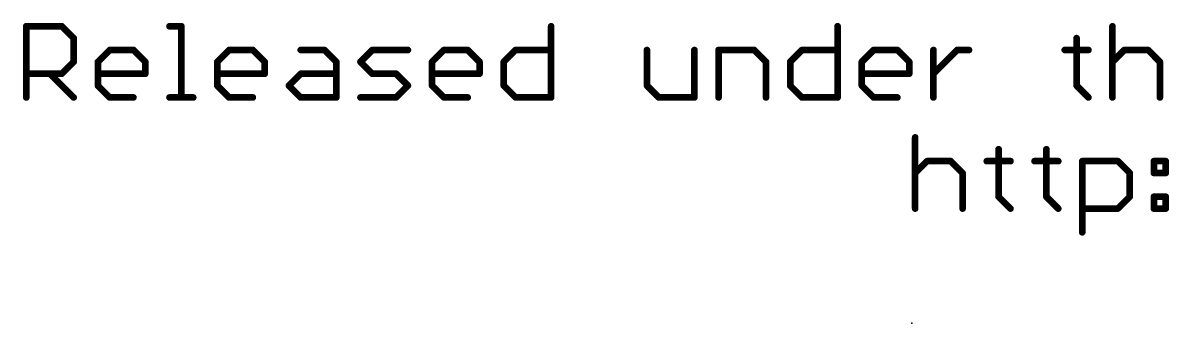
# Model space of a CAD drawing. Extents: x -128 to 56, y -3 to 18.
# Drawn here: x -127.74 to -101.54, y 0 to 6.86 of the extents above; entities that cross this region are included whole.
import ezdxf

# ---------------------------------------------------------------- set-up
doc = ezdxf.new("R2010")
doc.units = 0
doc.layers.add('23', color=53, linetype='CONTINUOUS')
doc.layers.add('27', color=253, linetype='CONTINUOUS')

msp = doc.modelspace()

# ---------------------------------------------------------------- linework, layer by layer
at = {"layer": '23'}
msp.add_point((-107.4221, 0), dxfattribs=at)
at = {"layer": '27', "const_width": 0.1524}
for points in [[(-127.6659, 5.1562), (-127.6659, 6.7832)], [(-127.6659, 6.7832), (-126.8524, 6.7832)], [(-126.8524, 6.7832), (-126.5813, 6.512)], [(-124.3916, 6.7832), (-124.1204, 6.7832)], [(-124.1204, 6.7832), (-124.1204, 5.1562)], [(-115.6669, 6.7832), (-115.6669, 5.1562)], [(-109.1183, 6.7832), (-109.1183, 5.1562)], [(-102.8357, 6.7832), (-102.8357, 5.1562)], [(-126.5813, 6.512), (-126.5813, 5.9697)], [(-103.656, 6.512), (-103.656, 5.4274)], [(-126.0288, 5.9697), (-125.7576, 6.2409)], [(-125.7576, 6.2409), (-125.2153, 6.2409)], [(-125.2153, 6.2409), (-124.9441, 5.9697)], [(-123.3002, 5.9697), (-123.029, 6.2409)], [(-123.029, 6.2409), (-122.4867, 6.2409)], [(-122.4867, 6.2409), (-122.2155, 5.9697)], [(-121.3919, 6.2409), (-120.8495, 6.2409)], [(-120.8495, 6.2409), (-120.5784, 5.9697)], [(-120.0259, 5.9697), (-119.7547, 6.2409)], [(-119.7547, 6.2409), (-118.9412, 6.2409)], [(-118.3887, 5.9697), (-118.1175, 6.2409)], [(-118.1175, 6.2409), (-117.5752, 6.2409)], [(-117.5752, 6.2409), (-117.304, 5.9697)], [(-116.7515, 5.9697), (-116.4804, 6.2409)], [(-116.4804, 6.2409), (-115.6669, 6.2409)], [(-113.4772, 6.2409), (-113.4772, 5.4274)], [(-112.3926, 5.1562), (-112.3926, 6.2409)], [(-111.8401, 5.1562), (-111.8401, 6.2409)], [(-111.8401, 6.2409), (-111.0266, 6.2409)], [(-111.0266, 6.2409), (-110.7554, 5.9697)], [(-110.2029, 5.9697), (-109.9318, 6.2409)], [(-109.9318, 6.2409), (-109.1183, 6.2409)], [(-108.5658, 5.9697), (-108.2946, 6.2409)], [(-108.2946, 6.2409), (-107.7523, 6.2409)], [(-107.7523, 6.2409), (-107.4811, 5.9697)], [(-106.9286, 5.1562), (-106.9286, 6.2409)], [(-106.9286, 5.6985), (-106.3863, 6.2409)], [(-106.3863, 6.2409), (-106.1151, 6.2409)], [(-103.9272, 6.2409), (-103.3848, 6.2409)], [(-102.8357, 5.9697), (-102.5646, 6.2409)], [(-102.5646, 6.2409), (-102.0222, 6.2409)], [(-102.0222, 6.2409), (-101.7511, 5.9697)], [(-126.5813, 5.9697), (-126.8524, 5.6985)], [(-126.0288, 5.4274), (-126.0288, 5.9697)], [(-124.9441, 5.9697), (-124.9441, 5.6985)], [(-123.3002, 5.4274), (-123.3002, 5.9697)], [(-122.2155, 5.9697), (-122.2155, 5.6985)], [(-120.5784, 5.9697), (-120.5784, 5.1562)], [(-119.7547, 5.6985), (-120.0259, 5.9697)], [(-118.3887, 5.4274), (-118.3887, 5.9697)], [(-117.304, 5.9697), (-117.304, 5.6985)], [(-116.7515, 5.4274), (-116.7515, 5.9697)], [(-110.7554, 5.9697), (-110.7554, 5.1562)], [(-110.2029, 5.4274), (-110.2029, 5.9697)], [(-108.5658, 5.4274), (-108.5658, 5.9697)], [(-107.4811, 5.9697), (-107.4811, 5.6985)], [(-101.7511, 5.9697), (-101.7511, 5.1562)], [(-126.8524, 5.6985), (-127.6659, 5.6985)], [(-127.1236, 5.6985), (-126.5813, 5.1562)], [(-124.9441, 5.6985), (-126.0288, 5.6985)], [(-122.2155, 5.6985), (-123.3002, 5.6985)], [(-121.663, 5.4274), (-121.3919, 5.6985)], [(-121.3919, 5.6985), (-120.5784, 5.6985)], [(-119.2124, 5.6985), (-119.7547, 5.6985)], [(-118.9412, 5.4274), (-119.2124, 5.6985)], [(-117.304, 5.6985), (-118.3887, 5.6985)], [(-107.4811, 5.6985), (-108.5658, 5.6985)], [(-125.7576, 5.1562), (-126.0288, 5.4274)], [(-123.029, 5.1562), (-123.3002, 5.4274)], [(-121.3919, 5.1562), (-121.663, 5.4274)], [(-119.2124, 5.1562), (-118.9412, 5.4274)], [(-118.1175, 5.1562), (-118.3887, 5.4274)], [(-116.4804, 5.1562), (-116.7515, 5.4274)], [(-113.4772, 5.4274), (-113.2061, 5.1562)], [(-109.9318, 5.1562), (-110.2029, 5.4274)], [(-108.2946, 5.1562), (-108.5658, 5.4274)], [(-103.656, 5.4274), (-103.3848, 5.1562)], [(-125.2153, 5.1562), (-125.7576, 5.1562)], [(-124.3916, 5.1562), (-123.8493, 5.1562)], [(-122.4867, 5.1562), (-123.029, 5.1562)], [(-120.5784, 5.1562), (-121.3919, 5.1562)], [(-120.0259, 5.1562), (-119.2124, 5.1562)], [(-117.5752, 5.1562), (-118.1175, 5.1562)], [(-115.6669, 5.1562), (-116.4804, 5.1562)], [(-113.2061, 5.1562), (-112.3926, 5.1562)], [(-109.1183, 5.1562), (-109.9318, 5.1562)], [(-107.7523, 5.1562), (-108.2946, 5.1562)], [(-107.3459, 4.2432), (-107.3459, 2.6162)], [(-105.4376, 3.972), (-105.4376, 2.8874)], [(-104.3462, 3.972), (-104.3462, 2.8874)], [(-107.3459, 3.4297), (-107.0748, 3.7009)], [(-107.0748, 3.7009), (-106.5324, 3.7009)], [(-106.5324, 3.7009), (-106.2613, 3.4297)], [(-105.7088, 3.7009), (-105.1664, 3.7009)], [(-104.6173, 3.7009), (-104.075, 3.7009)], [(-103.5259, 2.0739), (-103.5259, 3.7009)], [(-103.5259, 3.7009), (-102.7124, 3.7009)], [(-102.7124, 3.7009), (-102.4412, 3.4297)], [(-101.8887, 3.7009), (-101.6176, 3.7009)], [(-101.8887, 3.4297), (-101.8887, 3.7009)], [(-101.6176, 3.7009), (-101.6176, 3.4297)], [(-106.2613, 3.4297), (-106.2613, 2.6162)], [(-102.4412, 3.4297), (-102.4412, 2.8874)], [(-101.6176, 3.4297), (-101.8887, 3.4297)], [(-105.4376, 2.8874), (-105.1664, 2.6162)], [(-104.3462, 2.8874), (-104.075, 2.6162)], [(-102.4412, 2.8874), (-102.7124, 2.6162)], [(-101.8887, 2.8874), (-101.6176, 2.8874)], [(-101.8887, 2.6162), (-101.8887, 2.8874)], [(-101.6176, 2.8874), (-101.6176, 2.6162)], [(-102.7124, 2.6162), (-103.5259, 2.6162)], [(-101.6176, 2.6162), (-101.8887, 2.6162)]]:
    msp.add_lwpolyline(points, dxfattribs=at)
at = {"layer": '27', "const_width": 0.0762}
for points in [[(-127.6278, 6.7832, 1), (-127.704, 6.7832)], [(-127.6659, 6.8213, 1), (-127.6659, 6.7451)], [(-126.8255, 6.8101, 1), (-126.8794, 6.7562)], [(-126.8524, 6.7451, 1), (-126.8524, 6.8213)], [(-124.3916, 6.8213, 1), (-124.3916, 6.7451)], [(-124.0823, 6.7832, 1), (-124.1585, 6.7832)], [(-124.1204, 6.7451, 1), (-124.1204, 6.8213)], [(-115.6288, 6.7832, 1), (-115.705, 6.7832)], [(-109.0802, 6.7832, 1), (-109.1564, 6.7832)], [(-102.7976, 6.7832, 1), (-102.8738, 6.7832)], [(-126.5432, 6.512, 1), (-126.6194, 6.512)], [(-126.6082, 6.4851, 1), (-126.5543, 6.539)], [(-103.6179, 6.512, 1), (-103.6941, 6.512)], [(-125.7576, 6.279, 1), (-125.7576, 6.2028)], [(-125.7307, 6.2139, 1), (-125.7845, 6.2678)], [(-125.1883, 6.2678, 1), (-125.2422, 6.2139)], [(-125.2153, 6.2028, 1), (-125.2153, 6.279)], [(-123.029, 6.279, 1), (-123.029, 6.2028)], [(-123.0021, 6.2139, 1), (-123.056, 6.2678)], [(-122.4597, 6.2678, 1), (-122.5136, 6.2139)], [(-122.4867, 6.2028, 1), (-122.4867, 6.279)], [(-121.3919, 6.279, 1), (-121.3919, 6.2028)], [(-120.8226, 6.2678, 1), (-120.8765, 6.2139)], [(-120.8495, 6.2028, 1), (-120.8495, 6.279)], [(-119.7547, 6.279, 1), (-119.7547, 6.2028)], [(-119.7278, 6.2139, 1), (-119.7816, 6.2678)], [(-118.9412, 6.2028, 1), (-118.9412, 6.279)], [(-118.1175, 6.279, 1), (-118.1175, 6.2028)], [(-118.0906, 6.2139, 1), (-118.1445, 6.2678)], [(-117.5483, 6.2678, 1), (-117.6022, 6.2139)], [(-117.5752, 6.2028, 1), (-117.5752, 6.279)], [(-116.4804, 6.279, 1), (-116.4804, 6.2028)], [(-116.4534, 6.2139, 1), (-116.5073, 6.2678)], [(-115.6669, 6.2028, 1), (-115.6669, 6.279)], [(-113.4391, 6.2409, 1), (-113.5153, 6.2409)], [(-112.3545, 6.2409, 1), (-112.4307, 6.2409)], [(-111.802, 6.2409, 1), (-111.8782, 6.2409)], [(-111.8401, 6.279, 1), (-111.8401, 6.2028)], [(-110.9996, 6.2678, 1), (-111.0535, 6.2139)], [(-111.0266, 6.2028, 1), (-111.0266, 6.279)], [(-109.9318, 6.279, 1), (-109.9318, 6.2028)], [(-109.9048, 6.2139, 1), (-109.9587, 6.2678)], [(-109.1183, 6.2028, 1), (-109.1183, 6.279)], [(-108.2946, 6.279, 1), (-108.2946, 6.2028)], [(-108.2677, 6.2139, 1), (-108.3215, 6.2678)], [(-107.7253, 6.2678, 1), (-107.7792, 6.2139)], [(-107.7523, 6.2028, 1), (-107.7523, 6.279)], [(-106.8905, 6.2409, 1), (-106.9667, 6.2409)], [(-106.3863, 6.279, 1), (-106.3863, 6.2028)], [(-106.3593, 6.2139, 1), (-106.4132, 6.2678)], [(-106.1151, 6.2028, 1), (-106.1151, 6.279)], [(-103.9272, 6.279, 1), (-103.9272, 6.2028)], [(-103.3848, 6.2028, 1), (-103.3848, 6.279)], [(-102.5646, 6.279, 1), (-102.5646, 6.2028)], [(-102.5376, 6.2139, 1), (-102.5915, 6.2678)], [(-101.9953, 6.2678, 1), (-102.0492, 6.2139)], [(-102.0222, 6.2028, 1), (-102.0222, 6.279)], [(-126.5543, 5.9428, 1), (-126.6082, 5.9966)], [(-125.9907, 5.9697, 1), (-126.0669, 5.9697)], [(-126.0557, 5.9966, 1), (-126.0018, 5.9428)], [(-124.906, 5.9697, 1), (-124.9822, 5.9697)], [(-124.971, 5.9428, 1), (-124.9172, 5.9966)], [(-123.2621, 5.9697, 1), (-123.3383, 5.9697)], [(-123.3271, 5.9966, 1), (-123.2732, 5.9428)], [(-122.1774, 5.9697, 1), (-122.2536, 5.9697)], [(-122.2425, 5.9428, 1), (-122.1886, 5.9966)], [(-120.5403, 5.9697, 1), (-120.6165, 5.9697)], [(-120.6053, 5.9428, 1), (-120.5514, 5.9966)], [(-119.9989, 5.9966, 1), (-120.0528, 5.9428)], [(-120.0528, 5.9966, 1), (-119.9989, 5.9428)], [(-118.3506, 5.9697, 1), (-118.4268, 5.9697)], [(-118.4156, 5.9966, 1), (-118.3618, 5.9428)], [(-117.2659, 5.9697, 1), (-117.3421, 5.9697)], [(-117.331, 5.9428, 1), (-117.2771, 5.9966)], [(-116.7134, 5.9697, 1), (-116.7896, 5.9697)], [(-116.7785, 5.9966, 1), (-116.7246, 5.9428)], [(-110.7173, 5.9697, 1), (-110.7935, 5.9697)], [(-110.7824, 5.9428, 1), (-110.7285, 5.9966)], [(-110.1648, 5.9697, 1), (-110.241, 5.9697)], [(-110.2299, 5.9966, 1), (-110.176, 5.9428)], [(-108.5277, 5.9697, 1), (-108.6039, 5.9697)], [(-108.5927, 5.9966, 1), (-108.5388, 5.9428)], [(-107.443, 5.9697, 1), (-107.5192, 5.9697)], [(-107.508, 5.9428, 1), (-107.4542, 5.9966)], [(-102.8627, 5.9966, 1), (-102.8088, 5.9428)], [(-101.713, 5.9697, 1), (-101.7892, 5.9697)], [(-101.778, 5.9428, 1), (-101.7241, 5.9966)], [(-127.6659, 5.7366, 1), (-127.6659, 5.6604)], [(-127.0967, 5.7255, 1), (-127.1505, 5.6716)], [(-126.8524, 5.6604, 1), (-126.8524, 5.7366)], [(-126.6194, 5.9697, 1), (-126.5432, 5.9697)], [(-126.0288, 5.7366, 1), (-126.0288, 5.6604)], [(-124.9441, 5.6604, 1), (-124.9441, 5.7366)], [(-123.3002, 5.7366, 1), (-123.3002, 5.6604)], [(-122.2155, 5.6604, 1), (-122.2155, 5.7366)], [(-121.3919, 5.7366, 1), (-121.3919, 5.6604)], [(-121.3649, 5.6716, 1), (-121.4188, 5.7255)], [(-120.5784, 5.6604, 1), (-120.5784, 5.7366)], [(-119.7547, 5.7366, 1), (-119.7547, 5.6604)], [(-119.1854, 5.7255, 1), (-119.2393, 5.6716)], [(-119.2124, 5.6604, 1), (-119.2124, 5.7366)], [(-118.3887, 5.7366, 1), (-118.3887, 5.6604)], [(-117.304, 5.6604, 1), (-117.304, 5.7366)], [(-108.5658, 5.7366, 1), (-108.5658, 5.6604)], [(-107.4811, 5.6604, 1), (-107.4811, 5.7366)], [(-126.8794, 5.7255, 1), (-126.8255, 5.6716)], [(-126.0018, 5.4543, 1), (-126.0557, 5.4004)], [(-124.9822, 5.6985, 1), (-124.906, 5.6985)], [(-123.2732, 5.4543, 1), (-123.3271, 5.4004)], [(-122.2536, 5.6985, 1), (-122.1774, 5.6985)], [(-121.6361, 5.4543, 1), (-121.69, 5.4004)], [(-119.7816, 5.6716, 1), (-119.7278, 5.7255)], [(-118.9143, 5.4004, 1), (-118.9681, 5.4543)], [(-118.3618, 5.4543, 1), (-118.4156, 5.4004)], [(-117.3421, 5.6985, 1), (-117.2659, 5.6985)], [(-116.7246, 5.4543, 1), (-116.7785, 5.4004)], [(-113.4503, 5.4543, 1), (-113.5042, 5.4004)], [(-110.176, 5.4543, 1), (-110.2299, 5.4004)], [(-108.5388, 5.4543, 1), (-108.5927, 5.4004)], [(-107.5192, 5.6985, 1), (-107.443, 5.6985)], [(-106.9556, 5.7255, 1), (-106.9017, 5.6716)], [(-103.6291, 5.4543, 1), (-103.6829, 5.4004)], [(-126.0669, 5.4274, 1), (-125.9907, 5.4274)], [(-123.3383, 5.4274, 1), (-123.2621, 5.4274)], [(-121.69, 5.4543, 1), (-121.6361, 5.4004)], [(-118.9681, 5.4004, 1), (-118.9143, 5.4543)], [(-118.4268, 5.4274, 1), (-118.3506, 5.4274)], [(-116.7896, 5.4274, 1), (-116.7134, 5.4274)], [(-113.5153, 5.4274, 1), (-113.4391, 5.4274)], [(-110.241, 5.4274, 1), (-110.1648, 5.4274)], [(-108.6039, 5.4274, 1), (-108.5277, 5.4274)], [(-103.6941, 5.4274, 1), (-103.6179, 5.4274)], [(-127.704, 5.1562, 1), (-127.6278, 5.1562)], [(-126.6082, 5.1293, 1), (-126.5543, 5.1831)], [(-125.7576, 5.1943, 1), (-125.7576, 5.1181)], [(-125.7845, 5.1293, 1), (-125.7307, 5.1831)], [(-125.2153, 5.1181, 1), (-125.2153, 5.1943)], [(-124.3916, 5.1943, 1), (-124.3916, 5.1181)], [(-124.1585, 5.1562, 1), (-124.0823, 5.1562)], [(-123.8493, 5.1181, 1), (-123.8493, 5.1943)], [(-123.029, 5.1943, 1), (-123.029, 5.1181)], [(-123.056, 5.1293, 1), (-123.0021, 5.1831)], [(-122.4867, 5.1181, 1), (-122.4867, 5.1943)], [(-121.3919, 5.1943, 1), (-121.3919, 5.1181)], [(-121.4188, 5.1293, 1), (-121.3649, 5.1831)], [(-120.6165, 5.1562, 1), (-120.5403, 5.1562)], [(-120.5784, 5.1181, 1), (-120.5784, 5.1943)], [(-120.0259, 5.1943, 1), (-120.0259, 5.1181)], [(-119.2393, 5.1831, 1), (-119.1854, 5.1293)], [(-119.2124, 5.1181, 1), (-119.2124, 5.1943)], [(-118.1175, 5.1943, 1), (-118.1175, 5.1181)], [(-118.1445, 5.1293, 1), (-118.0906, 5.1831)], [(-117.5752, 5.1181, 1), (-117.5752, 5.1943)], [(-116.4804, 5.1943, 1), (-116.4804, 5.1181)], [(-116.5073, 5.1293, 1), (-116.4534, 5.1831)], [(-115.705, 5.1562, 1), (-115.6288, 5.1562)], [(-115.6669, 5.1181, 1), (-115.6669, 5.1943)], [(-113.2061, 5.1943, 1), (-113.2061, 5.1181)], [(-113.233, 5.1293, 1), (-113.1791, 5.1831)], [(-112.4307, 5.1562, 1), (-112.3545, 5.1562)], [(-112.3926, 5.1181, 1), (-112.3926, 5.1943)], [(-111.8782, 5.1562, 1), (-111.802, 5.1562)], [(-110.7935, 5.1562, 1), (-110.7173, 5.1562)], [(-109.9318, 5.1943, 1), (-109.9318, 5.1181)], [(-109.9587, 5.1293, 1), (-109.9048, 5.1831)], [(-109.1564, 5.1562, 1), (-109.0802, 5.1562)], [(-109.1183, 5.1181, 1), (-109.1183, 5.1943)], [(-108.2946, 5.1943, 1), (-108.2946, 5.1181)], [(-108.3215, 5.1293, 1), (-108.2677, 5.1831)], [(-107.7523, 5.1181, 1), (-107.7523, 5.1943)], [(-106.9667, 5.1562, 1), (-106.8905, 5.1562)], [(-103.4118, 5.1293, 1), (-103.3579, 5.1831)], [(-102.8738, 5.1562, 1), (-102.7976, 5.1562)], [(-101.7892, 5.1562, 1), (-101.713, 5.1562)], [(-107.3078, 4.2432, 1), (-107.384, 4.2432)], [(-105.3995, 3.972, 1), (-105.4757, 3.972)], [(-104.3081, 3.972, 1), (-104.3843, 3.972)], [(-107.0748, 3.739, 1), (-107.0748, 3.6628)], [(-107.0478, 3.6739, 1), (-107.1017, 3.7278)], [(-106.5055, 3.7278, 1), (-106.5594, 3.6739)], [(-106.5324, 3.6628, 1), (-106.5324, 3.739)], [(-105.7088, 3.739, 1), (-105.7088, 3.6628)], [(-105.1664, 3.6628, 1), (-105.1664, 3.739)], [(-104.6173, 3.739, 1), (-104.6173, 3.6628)], [(-104.075, 3.6628, 1), (-104.075, 3.739)], [(-103.4878, 3.7009, 1), (-103.564, 3.7009)], [(-103.5259, 3.739, 1), (-103.5259, 3.6628)], [(-102.6855, 3.7278, 1), (-102.7393, 3.6739)], [(-102.7124, 3.6628, 1), (-102.7124, 3.739)], [(-101.8887, 3.739, 1), (-101.8887, 3.6628)], [(-101.8506, 3.7009, 1), (-101.9268, 3.7009)], [(-101.5795, 3.7009, 1), (-101.6557, 3.7009)], [(-101.6176, 3.6628, 1), (-101.6176, 3.739)], [(-107.3729, 3.4566, 1), (-107.319, 3.4028)], [(-106.2232, 3.4297, 1), (-106.2994, 3.4297)], [(-106.2882, 3.4028, 1), (-106.2343, 3.4566)], [(-102.4031, 3.4297, 1), (-102.4793, 3.4297)], [(-102.4682, 3.4028, 1), (-102.4143, 3.4566)], [(-101.8887, 3.4678, 1), (-101.8887, 3.3916)], [(-101.9268, 3.4297, 1), (-101.8506, 3.4297)], [(-101.6557, 3.4297, 1), (-101.5795, 3.4297)], [(-101.6176, 3.3916, 1), (-101.6176, 3.4678)], [(-105.4107, 2.9143, 1), (-105.4645, 2.8604)], [(-105.4757, 2.8874, 1), (-105.3995, 2.8874)], [(-104.3192, 2.9143, 1), (-104.3731, 2.8604)], [(-104.3843, 2.8874, 1), (-104.3081, 2.8874)], [(-102.4793, 2.8874, 1), (-102.4031, 2.8874)], [(-102.4143, 2.8604, 1), (-102.4682, 2.9143)], [(-101.8887, 2.9255, 1), (-101.8887, 2.8493)], [(-101.8506, 2.8874, 1), (-101.9268, 2.8874)], [(-101.5795, 2.8874, 1), (-101.6557, 2.8874)], [(-101.6176, 2.8493, 1), (-101.6176, 2.9255)], [(-107.384, 2.6162, 1), (-107.3078, 2.6162)], [(-106.2994, 2.6162, 1), (-106.2232, 2.6162)], [(-105.1934, 2.5893, 1), (-105.1395, 2.6431)], [(-104.1019, 2.5893, 1), (-104.0481, 2.6431)], [(-103.5259, 2.6543, 1), (-103.5259, 2.5781)], [(-102.7393, 2.6431, 1), (-102.6855, 2.5893)], [(-102.7124, 2.5781, 1), (-102.7124, 2.6543)], [(-101.8887, 2.6543, 1), (-101.8887, 2.5781)], [(-101.9268, 2.6162, 1), (-101.8506, 2.6162)], [(-101.6557, 2.6162, 1), (-101.5795, 2.6162)], [(-101.6176, 2.5781, 1), (-101.6176, 2.6543)], [(-103.564, 2.0739, 1), (-103.4878, 2.0739)]]:
    msp.add_lwpolyline(points, format="xyb", dxfattribs=at)

doc.saveas('drawing.dxf')
